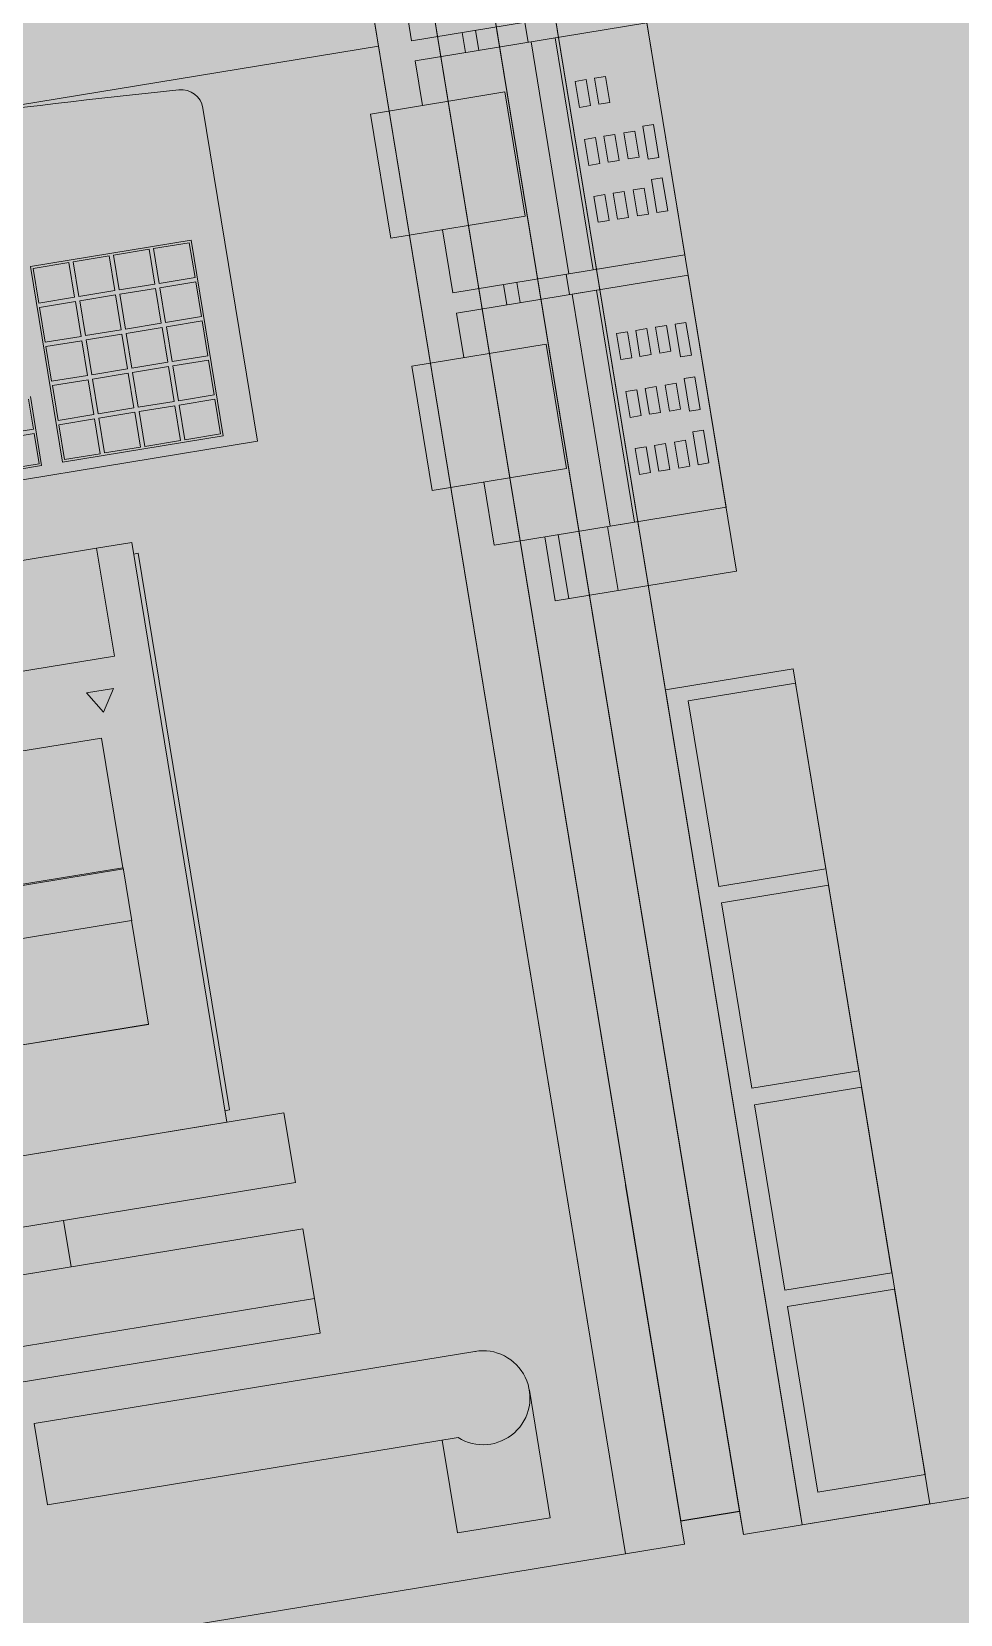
# Model space of a CAD drawing. Header units: metres. Extents: x 2 to 659295185, y -28 to 1124222152.
# Drawn here: x 655569.769 to 655570.164, y 1126616.172 to 1126616.846 of the extents above; entities that cross this region are included whole.
import ezdxf

# ---------------------------------------------------------------- set-up
doc = ezdxf.new("R2010")
doc.units = ezdxf.units.M
doc.header["$MEASUREMENT"] = 0
doc.linetypes.add('DASHDOT', pattern=[1, 0.5, -0.25, 0, -0.25])
doc.layers.get('0').update_dxf_attribs({"linetype": 'CONTINUOUS'})
doc.layers.add('LC-MUEBLE MADERA', color=12, linetype='CONTINUOUS', lineweight=9)
doc.layers.add('LOCALES ASIGNADOS', color=41, linetype='DASHDOT', lineweight=0)

# ---------------------------------------------------------------- blocks, each defined once
blk = doc.blocks.new('pinpad')
at = {"linetype": 'Continuous', "lineweight": 0}
for p, q in [((0, 0), (0, -0.055)), ((0, 0), (0.36, 0)), ((0.36, -0.055), (0.36, 0)), ((0, -0.055), (0.36, -0.055))]:
    blk.add_line(p, q, dxfattribs=at)
for points in [[(0.01265, -0.055), (0.01265, -0.00883), (0.09265, -0.00883), (0.09265, -0.055)], [(0.09971, -0.055), (0.09971, -0.00883), (0.17971, -0.00883), (0.17971, -0.055)], [(0.18677, -0.055), (0.18677, -0.00883), (0.26677, -0.00883), (0.26677, -0.055)], [(0.27382, -0.055), (0.27382, -0.00883), (0.35382, -0.00883), (0.35382, -0.055)]]:
    blk.add_lwpolyline(points, close=True)
blk = doc.blocks.new('puntos de venta')
at = {"linetype": 'Continuous', "lineweight": 0}
for p, q in [((0.05111, 0.48138), (0, 0.48138)), ((0, 0.48138), (0, 0)), ((0.07242, 0.48138), (0.05111, 0.48138)), ((0.05111, 0.48138), (0.05111, 0.45374)), ((0.0782, 0.48138), (0.07242, 0.48138)), ((0.07242, 0.48138), (0.07242, 0.45374)), ((0.0782, 0.48138), (0.0782, 0.45374)), ((0.05111, 0.35374), (0.05111, 0.34504)), ((0.07242, 0.35374), (0.07242, 0.34504)), ((0.0782, 0.35374), (0.0782, 0.34504)), ((0.05111, 0.24504), (0.05111, 0.23634)), ((0.07242, 0.24504), (0.07242, 0.23634)), ((0.0782, 0.24504), (0.0782, 0.23634)), ((0.05111, 0.13634), (0.05111, 0.12764)), ((0.07242, 0.13634), (0.07242, 0.12764)), ((0.0782, 0.13634), (0.0782, 0.12764)), ((0.05111, 0.02764), (0.05111, 0)), ((0.07242, 0.02764), (0.07242, 0)), ((0.0782, 0.02764), (0.0782, 0)), ((0.0782, 0), (0, 0))]:
    blk.add_line(p, q, dxfattribs=at)
for points in [[(0.09996, 0.38095), (0.1, 0.35374), (0, 0.35374), (0, 0.45374), (0.09986, 0.45374), (0.09989, 0.43452)], [(0.09996, 0.27225), (0.1, 0.24504), (0, 0.24504), (0, 0.34504), (0.09986, 0.34504), (0.09989, 0.32582)], [(0.09996, 0.16355), (0.1, 0.13634), (0, 0.13634), (0, 0.23634), (0.09986, 0.23634), (0.09989, 0.21712)], [(0.09996, 0.05486), (0.1, 0.02764), (0, 0.02764), (0, 0.12764), (0.09986, 0.12764), (0.09989, 0.10842)]]:
    blk.add_lwpolyline(points)
for points in [[(0.04993, 0.45374), (0.03953, 0.45374), (0.03953, 0.35374), (0.05, 0.35374)], [(0.00416, 0.43403), (0.00884, 0.43403), (0.00884, 0.41986), (0.00416, 0.41986)], [(0.01247, 0.43411), (0.01722, 0.43411), (0.01722, 0.42293), (0.01247, 0.42293)], [(0.02104, 0.43411), (0.0258, 0.43411), (0.0258, 0.42293), (0.02104, 0.42293)], [(0.02937, 0.43411), (0.03413, 0.43411), (0.03413, 0.42293), (0.02937, 0.42293)], [(0.06437, 0.43452), (0.12232, 0.43452), (0.12232, 0.38095), (0.06437, 0.38095)], [(0.00416, 0.41061), (0.00884, 0.41061), (0.00884, 0.39645), (0.00416, 0.39645)], [(0.01247, 0.40912), (0.01722, 0.40912), (0.01722, 0.39794), (0.01247, 0.39794)], [(0.02104, 0.40912), (0.0258, 0.40912), (0.0258, 0.39794), (0.02104, 0.39794)], [(0.02937, 0.40912), (0.03413, 0.40912), (0.03413, 0.39794), (0.02937, 0.39794)], [(0.00416, 0.37344), (0.00884, 0.37344), (0.00884, 0.38761), (0.00416, 0.38761)], [(0.01247, 0.37337), (0.01722, 0.37337), (0.01722, 0.38455), (0.01247, 0.38455)], [(0.02104, 0.37337), (0.0258, 0.37337), (0.0258, 0.38455), (0.02104, 0.38455)], [(0.02937, 0.37337), (0.03413, 0.37337), (0.03413, 0.38455), (0.02937, 0.38455)], [(0.04993, 0.34504), (0.03953, 0.34504), (0.03953, 0.24504), (0.05, 0.24504)], [(0.00416, 0.32534), (0.00884, 0.32534), (0.00884, 0.31117), (0.00416, 0.31117)], [(0.01247, 0.32541), (0.01722, 0.32541), (0.01722, 0.31423), (0.01247, 0.31423)], [(0.02104, 0.32541), (0.0258, 0.32541), (0.0258, 0.31423), (0.02104, 0.31423)], [(0.02937, 0.32541), (0.03413, 0.32541), (0.03413, 0.31423), (0.02937, 0.31423)], [(0.06437, 0.32582), (0.12232, 0.32582), (0.12232, 0.27225), (0.06437, 0.27225)], [(0.00416, 0.30192), (0.00884, 0.30192), (0.00884, 0.28775), (0.00416, 0.28775)], [(0.01247, 0.30042), (0.01722, 0.30042), (0.01722, 0.28924), (0.01247, 0.28924)], [(0.02104, 0.30042), (0.0258, 0.30042), (0.0258, 0.28924), (0.02104, 0.28924)], [(0.02937, 0.30042), (0.03413, 0.30042), (0.03413, 0.28924), (0.02937, 0.28924)], [(0.00416, 0.26475), (0.00884, 0.26475), (0.00884, 0.27892), (0.00416, 0.27892)], [(0.01247, 0.26467), (0.01722, 0.26467), (0.01722, 0.27585), (0.01247, 0.27585)], [(0.02104, 0.26467), (0.0258, 0.26467), (0.0258, 0.27585), (0.02104, 0.27585)], [(0.02937, 0.26467), (0.03413, 0.26467), (0.03413, 0.27585), (0.02937, 0.27585)], [(0.04993, 0.23634), (0.03953, 0.23634), (0.03953, 0.13634), (0.05, 0.13634)], [(0.02104, 0.21671), (0.0258, 0.21671), (0.0258, 0.20553), (0.02104, 0.20553)], [(0.02937, 0.21671), (0.03413, 0.21671), (0.03413, 0.20553), (0.02937, 0.20553)], [(0.06437, 0.21712), (0.12232, 0.21712), (0.12232, 0.16355), (0.06437, 0.16355)], [(0.00416, 0.19322), (0.00884, 0.19322), (0.00884, 0.17905), (0.00416, 0.17905)], [(0.01247, 0.19172), (0.01722, 0.19172), (0.01722, 0.18054), (0.01247, 0.18054)], [(0.02104, 0.19172), (0.0258, 0.19172), (0.0258, 0.18054), (0.02104, 0.18054)], [(0.02937, 0.19172), (0.03413, 0.19172), (0.03413, 0.18054), (0.02937, 0.18054)], [(0.00416, 0.15605), (0.00884, 0.15605), (0.00884, 0.17022), (0.00416, 0.17022)], [(0.01247, 0.15597), (0.01722, 0.15597), (0.01722, 0.16715), (0.01247, 0.16715)], [(0.02104, 0.15597), (0.0258, 0.15597), (0.0258, 0.16715), (0.02104, 0.16715)], [(0.02937, 0.15597), (0.03413, 0.15597), (0.03413, 0.16715), (0.02937, 0.16715)], [(0.04993, 0.12764), (0.03953, 0.12764), (0.03953, 0.02764), (0.05, 0.02764)], [(0.00416, 0.10794), (0.00884, 0.10794), (0.00884, 0.09377), (0.00416, 0.09377)], [(0.01247, 0.10801), (0.01722, 0.10801), (0.01722, 0.09683), (0.01247, 0.09683)], [(0.02104, 0.10801), (0.0258, 0.10801), (0.0258, 0.09683), (0.02104, 0.09683)], [(0.02937, 0.10801), (0.03413, 0.10801), (0.03413, 0.09683), (0.02937, 0.09683)], [(0.06437, 0.10842), (0.12232, 0.10842), (0.12232, 0.05486), (0.06437, 0.05486)], [(0.00416, 0.08452), (0.00884, 0.08452), (0.00884, 0.07035), (0.00416, 0.07035)], [(0.01247, 0.08303), (0.01722, 0.08303), (0.01722, 0.07185), (0.01247, 0.07185)], [(0.02104, 0.08303), (0.0258, 0.08303), (0.0258, 0.07185), (0.02104, 0.07185)], [(0.02937, 0.08303), (0.03413, 0.08303), (0.03413, 0.07185), (0.02937, 0.07185)], [(0.00416, 0.04735), (0.00884, 0.04735), (0.00884, 0.06152), (0.00416, 0.06152)], [(0.01247, 0.04728), (0.01722, 0.04728), (0.01722, 0.05846), (0.01247, 0.05846)], [(0.02104, 0.04728), (0.0258, 0.04728), (0.0258, 0.05846), (0.02104, 0.05846)], [(0.02937, 0.04728), (0.03413, 0.04728), (0.03413, 0.05846), (0.02937, 0.05846)]]:
    blk.add_lwpolyline(points, close=True)
blk = doc.blocks.new('mueble de caja')
blk.add_line((1905.74098, 751.82131), (1905.51529, 751.82131))
for points in [[(1905.74098, 750.37131), (1905.76638, 750.37131), (1905.76638, 751.82131), (1905.74098, 751.82131)], [(1905.79178, 750.37131), (1905.81718, 750.37131), (1905.81718, 751.82131), (1905.79178, 751.82131)], [(1905.76638, 750.389), (1905.79178, 750.389), (1905.79178, 751.81131), (1905.76638, 751.81131)]]:
    blk.add_lwpolyline(points, close=True)
at = {"rotation": 270}
blk.add_blockref('pinpad', (1905.74098, 751.82131), dxfattribs=at)
at = {"xscale": -1, "rotation": 180}
blk.add_blockref('puntos de venta', (1905.70293, 751.41637), dxfattribs=at)
blk = doc.blocks.new('monitor')
at = {"linetype": 'Continuous', "lineweight": 0}
for p, q in [((0.02, -0.185), (0.02, 0.185)), ((0.05, 0.185), (0.05, -0.185)), ((0.07, -0.185), (0.07, 0.185)), ((0.1, 0.185), (0.1, -0.185)), ((0.07, 0.085), (0.05, 0.085)), ((0.05, -0.085), (0.05, 0.085)), ((0.07, -0.085), (0.05, -0.085))]:
    blk.add_line(p, q, dxfattribs=at)
for p, q in [((0.05, 0.185), (0.02, 0.185)), ((0.1, 0.185), (0.07, 0.185)), ((0.02, -0.185), (0.05, -0.185)), ((0.07, -0.185), (0.1, -0.185))]:
    blk.add_line(p, q)
blk.add_lwpolyline([(0.02, 0.185), (0.005, 0.185), (0.005, -0.185), (0.02, -0.185)])
blk = doc.blocks.new('impresora fiscal')
at = {"linetype": 'Continuous', "lineweight": 0}
for p, q in [((1901.68399, 751.70618), (1901.92469, 751.70618)), ((1901.68399, 751.70618), (1901.68399, 751.45618)), ((1901.98041, 751.70618), (1901.92469, 751.70618)), ((1901.92469, 751.70618), (1901.92469, 751.68988)), ((1901.98041, 751.70618), (1902.00476, 751.70618)), ((1901.98041, 751.68988), (1901.98041, 751.70618)), ((1902.00476, 751.70618), (1902.00476, 751.58445)), ((1901.68205, 751.70118), (1901.68399, 751.70118)), ((1901.68205, 751.70118), (1901.68205, 751.46118)), ((1902.0067, 751.70118), (1902.00476, 751.70118)), ((1902.0067, 751.70118), (1902.0067, 751.46118)), ((1901.82214, 751.69517), (1901.82214, 751.50277)), ((1901.82514, 751.69517), (1901.82214, 751.69517)), ((1901.82514, 751.50277), (1901.82514, 751.69517)), ((1901.98041, 751.69691), (1901.92469, 751.69691)), ((1901.92469, 751.68988), (1901.98041, 751.68988)), ((1901.91442, 751.63652), (1901.91442, 751.68064)), ((1901.98041, 751.68064), (1901.91442, 751.68064)), ((1901.98041, 751.68064), (1901.98041, 751.63652)), ((1901.71019, 751.65965), (1901.71019, 751.6596)), ((1901.78392, 751.65965), (1901.71019, 751.65965)), ((1901.71019, 751.6596), (1901.71019, 751.61495)), ((1901.78392, 751.6596), (1901.71019, 751.6596)), ((1901.78392, 751.65965), (1901.78392, 751.6596)), ((1901.78392, 751.61495), (1901.78392, 751.6596)), ((1901.91442, 751.63652), (1901.98041, 751.63652)), ((1901.85985, 751.62634), (1901.854, 751.61706)), ((1901.86569, 751.61706), (1901.85985, 751.62634)), ((1901.854, 751.61706), (1901.86569, 751.61706)), ((1901.70996, 751.615), (1901.70996, 751.59219)), ((1901.71019, 751.615), (1901.70996, 751.615)), ((1901.71019, 751.61495), (1901.78392, 751.61495)), ((1901.78392, 751.59219), (1901.78392, 751.61495)), ((1901.97181, 751.61526), (1901.97181, 751.58526)), ((1901.78392, 751.59267), (1901.70996, 751.59267)), ((1901.70996, 751.59219), (1901.71019, 751.59219)), ((1901.71019, 751.59219), (1901.71019, 751.59214)), ((1901.78392, 751.59214), (1901.71019, 751.59214)), ((1901.71019, 751.59214), (1901.71019, 751.53622)), ((1901.78392, 751.59219), (1901.78392, 751.59214)), ((1901.78392, 751.53622), (1901.78392, 751.59214)), ((1901.90034, 751.58445), (1901.90034, 751.5794)), ((1901.90034, 751.58445), (1902.00476, 751.58445)), ((1902.00476, 751.58445), (1902.00476, 751.57844)), ((1901.90034, 751.5794), (1901.98476, 751.5794)), ((1901.98476, 751.5794), (1901.98476, 751.50277)), ((1902.00476, 751.57844), (1901.98476, 751.57844)), ((1902.00476, 751.45618), (1902.00476, 751.57844)), ((1901.85985, 751.55926), (1901.854, 751.54998)), ((1901.86569, 751.54998), (1901.85985, 751.55926)), ((1901.854, 751.54998), (1901.86569, 751.54998)), ((1901.71019, 751.53622), (1901.78392, 751.53622)), ((1901.70758, 751.52555), (1901.70173, 751.51627)), ((1901.71343, 751.51627), (1901.70758, 751.52555)), ((1901.70173, 751.51627), (1901.71343, 751.51627)), ((1901.82214, 751.50277), (1901.69917, 751.50277)), ((1901.69917, 751.50277), (1901.69917, 751.45618)), ((1901.82214, 751.45618), (1901.82214, 751.50277)), ((1901.82514, 751.50277), (1901.82514, 751.45618)), ((1901.98476, 751.50277), (1901.82514, 751.50277)), ((1901.68205, 751.46118), (1901.68399, 751.46118)), ((1901.68399, 751.45618), (1901.69917, 751.45618)), ((1901.69917, 751.45618), (1901.82214, 751.45618)), ((1901.82214, 751.45618), (1901.82514, 751.45618)), ((1901.82514, 751.45618), (1902.00476, 751.45618)), ((1902.0067, 751.46118), (1902.00476, 751.46118))]:
    blk.add_line(p, q, dxfattribs=at)
blk = doc.blocks.new('teclado de caja')
at = {"linetype": 'Continuous', "lineweight": 0}
for p, q in [((1901.62425, 751.42237), (1901.62425, 751.27875)), ((1902.0645, 751.42237), (1901.62425, 751.42237)), ((1901.62425, 751.42237), (1901.62425, 751.27875)), ((1902.0645, 751.42237), (1901.62425, 751.42237)), ((1901.70752, 751.41769), (1901.6383, 751.41769)), ((1901.6383, 751.41769), (1901.6383, 751.33338)), ((1901.70752, 751.41769), (1901.6383, 751.41769)), ((1901.6383, 751.41769), (1901.6383, 751.33338)), ((1901.63924, 751.41675), (1901.63924, 751.40176)), ((1901.65467, 751.41675), (1901.63924, 751.41675)), ((1901.63924, 751.41675), (1901.63924, 751.40176)), ((1901.65467, 751.41675), (1901.63924, 751.41675)), ((1901.65467, 751.40176), (1901.65467, 751.41675)), ((1901.65467, 751.40176), (1901.65467, 751.41675)), ((1901.65654, 751.41675), (1901.65654, 751.40176)), ((1901.67198, 751.41675), (1901.65654, 751.41675)), ((1901.65654, 751.41675), (1901.65654, 751.40176)), ((1901.67198, 751.41675), (1901.65654, 751.41675)), ((1901.67198, 751.40176), (1901.67198, 751.41675)), ((1901.67198, 751.40176), (1901.67198, 751.41675)), ((1901.67385, 751.41675), (1901.67385, 751.40176)), ((1901.68928, 751.41675), (1901.67385, 751.41675)), ((1901.67385, 751.41675), (1901.67385, 751.40176)), ((1901.68928, 751.41675), (1901.67385, 751.41675)), ((1901.68928, 751.40176), (1901.68928, 751.41675)), ((1901.68928, 751.40176), (1901.68928, 751.41675)), ((1901.69115, 751.41675), (1901.69115, 751.40176)), ((1901.70659, 751.41675), (1901.69115, 751.41675)), ((1901.69115, 751.41675), (1901.69115, 751.40176)), ((1901.70659, 751.41675), (1901.69115, 751.41675)), ((1901.70659, 751.40176), (1901.70659, 751.41675)), ((1901.70659, 751.40176), (1901.70659, 751.41675)), ((1901.70752, 751.33338), (1901.70752, 751.41769)), ((1901.70752, 751.33338), (1901.70752, 751.41769)), ((1901.77912, 751.41769), (1901.71658, 751.41769)), ((1901.71658, 751.41769), (1901.71658, 751.38793)), ((1901.77912, 751.41769), (1901.71658, 751.41769)), ((1901.71658, 751.41769), (1901.71658, 751.38793)), ((1901.71751, 751.41675), (1901.71751, 751.40375)), ((1901.73649, 751.41675), (1901.71751, 751.41675)), ((1901.71751, 751.41675), (1901.71751, 751.40375)), ((1901.73649, 751.41675), (1901.71751, 751.41675)), ((1901.63924, 751.40176), (1901.65467, 751.40176)), ((1901.63924, 751.40176), (1901.65467, 751.40176)), ((1901.65654, 751.40176), (1901.67198, 751.40176)), ((1901.65654, 751.40176), (1901.67198, 751.40176)), ((1901.67385, 751.40176), (1901.68928, 751.40176)), ((1901.67385, 751.40176), (1901.68928, 751.40176)), ((1901.69115, 751.40176), (1901.70659, 751.40176)), ((1901.69115, 751.40176), (1901.70659, 751.40176)), ((1901.71751, 751.40375), (1901.73649, 751.40375)), ((1901.71751, 751.40375), (1901.73649, 751.40375)), ((1901.71751, 751.40187), (1901.71751, 751.38887)), ((1901.73649, 751.40187), (1901.71751, 751.40187)), ((1901.71751, 751.40187), (1901.71751, 751.38887)), ((1901.73649, 751.40187), (1901.71751, 751.40187)), ((1901.63924, 751.39989), (1901.63924, 751.3849)), ((1901.65467, 751.39989), (1901.63924, 751.39989)), ((1901.63924, 751.39989), (1901.63924, 751.3849)), ((1901.65467, 751.39989), (1901.63924, 751.39989)), ((1901.65467, 751.3849), (1901.65467, 751.39989)), ((1901.65467, 751.3849), (1901.65467, 751.39989)), ((1901.65654, 751.39989), (1901.65654, 751.3849)), ((1901.67198, 751.39989), (1901.65654, 751.39989)), ((1901.65654, 751.39989), (1901.65654, 751.3849)), ((1901.67198, 751.39989), (1901.65654, 751.39989)), ((1901.67198, 751.3849), (1901.67198, 751.39989)), ((1901.67198, 751.3849), (1901.67198, 751.39989)), ((1901.67385, 751.39989), (1901.67385, 751.3849)), ((1901.68928, 751.39989), (1901.67385, 751.39989)), ((1901.67385, 751.39989), (1901.67385, 751.3849)), ((1901.68928, 751.39989), (1901.67385, 751.39989)), ((1901.68928, 751.3849), (1901.68928, 751.39989)), ((1901.68928, 751.3849), (1901.68928, 751.39989)), ((1901.69115, 751.39989), (1901.69115, 751.3849)), ((1901.70659, 751.39989), (1901.69115, 751.39989)), ((1901.69115, 751.39989), (1901.69115, 751.3849)), ((1901.70659, 751.39989), (1901.69115, 751.39989)), ((1901.70659, 751.3849), (1901.70659, 751.39989)), ((1901.70659, 751.3849), (1901.70659, 751.39989)), ((1901.63924, 751.3849), (1901.65467, 751.3849)), ((1901.63924, 751.3849), (1901.65467, 751.3849)), ((1901.63924, 751.38303), (1901.63924, 751.36804)), ((1901.65467, 751.38303), (1901.63924, 751.38303)), ((1901.63924, 751.38303), (1901.63924, 751.36804)), ((1901.65467, 751.38303), (1901.63924, 751.38303)), ((1901.65467, 751.36804), (1901.65467, 751.38303)), ((1901.65467, 751.36804), (1901.65467, 751.38303)), ((1901.65654, 751.3849), (1901.67198, 751.3849)), ((1901.65654, 751.3849), (1901.67198, 751.3849)), ((1901.65654, 751.38303), (1901.65654, 751.36804)), ((1901.67198, 751.38303), (1901.65654, 751.38303)), ((1901.65654, 751.38303), (1901.65654, 751.36804)), ((1901.67198, 751.38303), (1901.65654, 751.38303)), ((1901.67198, 751.36804), (1901.67198, 751.38303)), ((1901.67198, 751.36804), (1901.67198, 751.38303)), ((1901.67385, 751.3849), (1901.68928, 751.3849)), ((1901.67385, 751.3849), (1901.68928, 751.3849)), ((1901.67385, 751.38303), (1901.67385, 751.36804)), ((1901.68928, 751.38303), (1901.67385, 751.38303)), ((1901.67385, 751.38303), (1901.67385, 751.36804)), ((1901.68928, 751.38303), (1901.67385, 751.38303)), ((1901.68928, 751.36804), (1901.68928, 751.38303)), ((1901.68928, 751.36804), (1901.68928, 751.38303)), ((1901.69115, 751.3849), (1901.70659, 751.3849)), ((1901.69115, 751.3849), (1901.70659, 751.3849)), ((1901.69115, 751.38303), (1901.69115, 751.36804)), ((1901.70659, 751.38303), (1901.69115, 751.38303)), ((1901.69115, 751.38303), (1901.69115, 751.36804)), ((1901.70659, 751.38303), (1901.69115, 751.38303)), ((1901.70659, 751.36804), (1901.70659, 751.38303)), ((1901.70659, 751.36804), (1901.70659, 751.38303)), ((1901.63924, 751.36804), (1901.65467, 751.36804)), ((1901.63924, 751.36804), (1901.65467, 751.36804)), ((1901.65654, 751.36804), (1901.67198, 751.36804)), ((1901.65654, 751.36804), (1901.67198, 751.36804)), ((1901.67385, 751.36804), (1901.68928, 751.36804)), ((1901.67385, 751.36804), (1901.68928, 751.36804)), ((1901.69115, 751.36804), (1901.70659, 751.36804)), ((1901.69115, 751.36804), (1901.70659, 751.36804)), ((1901.63924, 751.36617), (1901.63924, 751.35118)), ((1901.65467, 751.36617), (1901.63924, 751.36617)), ((1901.63924, 751.36617), (1901.63924, 751.35118)), ((1901.65467, 751.36617), (1901.63924, 751.36617)), ((1901.65467, 751.35118), (1901.65467, 751.36617)), ((1901.65467, 751.35118), (1901.65467, 751.36617)), ((1901.65654, 751.36617), (1901.65654, 751.35118)), ((1901.67198, 751.36617), (1901.65654, 751.36617)), ((1901.65654, 751.36617), (1901.65654, 751.35118)), ((1901.67198, 751.36617), (1901.65654, 751.36617)), ((1901.67198, 751.35118), (1901.67198, 751.36617)), ((1901.67198, 751.35118), (1901.67198, 751.36617)), ((1901.67385, 751.36617), (1901.67385, 751.35118)), ((1901.68928, 751.36617), (1901.67385, 751.36617)), ((1901.67385, 751.36617), (1901.67385, 751.35118)), ((1901.68928, 751.36617), (1901.67385, 751.36617)), ((1901.68928, 751.35118), (1901.68928, 751.36617)), ((1901.68928, 751.35118), (1901.68928, 751.36617)), ((1901.69115, 751.36617), (1901.69115, 751.35118)), ((1901.70659, 751.36617), (1901.69115, 751.36617)), ((1901.69115, 751.36617), (1901.69115, 751.35118)), ((1901.70659, 751.36617), (1901.69115, 751.36617)), ((1901.70659, 751.35118), (1901.70659, 751.36617)), ((1901.70659, 751.35118), (1901.70659, 751.36617)), ((1901.63924, 751.35118), (1901.65467, 751.35118)), ((1901.63924, 751.35118), (1901.65467, 751.35118)), ((1901.63924, 751.34931), (1901.63924, 751.33432)), ((1901.65467, 751.34931), (1901.63924, 751.34931)), ((1901.63924, 751.34931), (1901.63924, 751.33432)), ((1901.65467, 751.34931), (1901.63924, 751.34931)), ((1901.65467, 751.33432), (1901.65467, 751.34931)), ((1901.65467, 751.33432), (1901.65467, 751.34931)), ((1901.65654, 751.35118), (1901.67198, 751.35118)), ((1901.65654, 751.35118), (1901.67198, 751.35118)), ((1901.65654, 751.34931), (1901.65654, 751.33432)), ((1901.67198, 751.34931), (1901.65654, 751.34931)), ((1901.65654, 751.34931), (1901.65654, 751.33432)), ((1901.67198, 751.34931), (1901.65654, 751.34931)), ((1901.67198, 751.33432), (1901.67198, 751.34931)), ((1901.67198, 751.33432), (1901.67198, 751.34931)), ((1901.67385, 751.35118), (1901.68928, 751.35118)), ((1901.67385, 751.35118), (1901.68928, 751.35118)), ((1901.67385, 751.34931), (1901.67385, 751.33432)), ((1901.68928, 751.34931), (1901.67385, 751.34931)), ((1901.67385, 751.34931), (1901.67385, 751.33432)), ((1901.68928, 751.34931), (1901.67385, 751.34931)), ((1901.68928, 751.33432), (1901.68928, 751.34931)), ((1901.68928, 751.33432), (1901.68928, 751.34931)), ((1901.69115, 751.35118), (1901.70659, 751.35118)), ((1901.69115, 751.35118), (1901.70659, 751.35118)), ((1901.69115, 751.34931), (1901.69115, 751.33432)), ((1901.70659, 751.34931), (1901.69115, 751.34931)), ((1901.69115, 751.34931), (1901.69115, 751.33432)), ((1901.70659, 751.34931), (1901.69115, 751.34931)), ((1901.70659, 751.33432), (1901.70659, 751.34931)), ((1901.70659, 751.33432), (1901.70659, 751.34931)), ((1901.63924, 751.33432), (1901.65467, 751.33432)), ((1901.63924, 751.33432), (1901.65467, 751.33432)), ((1901.65654, 751.33432), (1901.67198, 751.33432)), ((1901.65654, 751.33432), (1901.67198, 751.33432)), ((1901.67385, 751.33432), (1901.68928, 751.33432)), ((1901.67385, 751.33432), (1901.68928, 751.33432)), ((1901.69115, 751.33432), (1901.70659, 751.33432)), ((1901.69115, 751.33432), (1901.70659, 751.33432)), ((1901.6383, 751.33338), (1901.70752, 751.33338)), ((1901.6383, 751.33338), (1901.70752, 751.33338))]:
    blk.add_line(p, q, dxfattribs=at)
for centre, radius, start, end in [((1901.63362, 751.27875), 0.00937, 180, 266.60457), ((1901.63362, 751.27875), 0.00937, 180, 266.60457), ((1901.84437, 754.83094), 3.56781, 266.60457, 273.39543), ((1901.84437, 754.83094), 3.56781, 266.60457, 273.39543)]:
    blk.add_arc(centre, radius, start, end, dxfattribs=at)
blk = doc.blocks.new('visor de precios')
at = {"linetype": 'Continuous', "lineweight": 0}
for p, q in [((1901.50328, 751.89444), (1901.50328, 751.83944)), ((1901.50328, 751.89444), (1901.54328, 751.89444)), ((1901.54328, 751.85444), (1901.54328, 751.89444)), ((1901.53651, 751.85444), (1901.71351, 751.85444)), ((1901.71351, 751.81944), (1901.71351, 751.85444)), ((1901.52328, 751.81944), (1901.52351, 751.81944)), ((1901.52351, 751.81944), (1901.71351, 751.81944)), ((1901.52351, 751.81944), (1901.52351, 751.81944))]:
    blk.add_line(p, q, dxfattribs=at)
blk.add_arc((1901.52328, 751.83944), 0.02, 48.59038, 270.6474, dxfattribs=at)
blk = doc.blocks.new('Mueble de caja con bajante')
for p, q in [((1902.20589, 751.91479), (1901.54626, 751.91479)), ((1902.78626, 751.26479), (1901.54626, 751.26481))]:
    blk.add_line(p, q)
for points in [[(1901.49546, 751.90479), (1901.49546, 751.91479), (1901.47006, 751.91479), (1901.47006, 751.90479)], [(1901.54626, 751.48221), (1901.54626, 751.91479), (1901.52086, 751.91479), (1901.52086, 751.76)], [(1901.47006, 751.90479), (1901.47006, 750.46479), (1901.49546, 750.46479), (1901.49546, 751.90479)], [(1901.52086, 751.90479), (1901.52086, 751.90479), (1901.49546, 751.90479), (1901.49546, 751.90479)], [(1901.49546, 751.90479), (1901.49546, 750.48249), (1901.52086, 750.48249), (1901.52079, 751.07534)], [(1901.52074, 751.90479), (1901.52077, 751.455)], [(1901.52075, 751.455), (1901.52086, 750.46479), (1901.54626, 750.46479), (1901.54626, 751.48221)]]:
    blk.add_lwpolyline(points)
for name, p in [('visor de precios', (0.07211, 0)), ('impresora fiscal', (0, 0)), ('teclado de caja', (0, 0))]:
    blk.add_blockref(name, p)
at = {"rotation": 270}
blk.add_blockref('monitor', (1901.84437, 751.80618), dxfattribs=at)

msp = doc.modelspace()

# ---------------------------------------------------------------- hatches: boundary and pattern name
at = {"layer": 'LOCALES ASIGNADOS'}
msp.add_hatch(color=256, dxfattribs=at).paths.add_polyline_path([(655573.63314, 1126634.50741), (655553.89167, 1126631.27201), (655555.83558, 1126619.41437), (655554.40925, 1126619.18059), (655558.29656, 1126595.46721), (655554.01537, 1126594.76539), (655555.97621, 1126582.74067), (655581.43431, 1126586.91373)])

# ---------------------------------------------------------------- block references
at = {"layer": 'LC-MUEBLE MADERA'}
for name, p, rotation in [('mueble de caja', (657329.16564, 1127666.33473), 189.3068500646226), ('Mueble de caja con bajante', (657324.93582, 1127665.73629), 189.3068500909518)]:
    msp.add_blockref(name, p, dxfattribs=dict(at, rotation=rotation))

doc.saveas('drawing.dxf')
